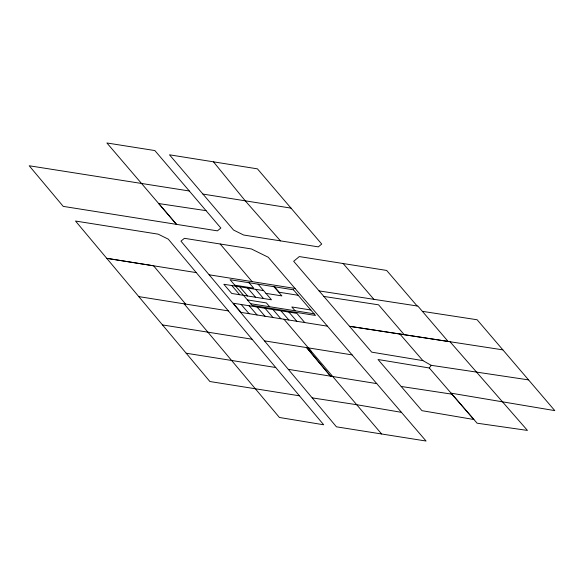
<?xml version="1.0" encoding="UTF-8"?>
<svg xmlns="http://www.w3.org/2000/svg" width="584" height="584" viewBox="0 0 584 584"><rect width="100%" height="100%" fill="white"/><g stroke="black" fill="none" stroke-linecap="round" stroke-linejoin="round"><path stroke-width="0.88" d="M429.276 367.978L473.916 419.516L421.976 410.676L378.016 359.503L429.276 367.978L431.204 365.314L528.542 379.885L554.8 410.625L451.089 393.163L477.099 423.196L527.447 430.423L450.023 341.735M206.072 210.663L158.709 203.546L176.492 224.358L106.894 142.97L154.855 150.562L220.854 228.037L217.416 230.855L63.211 206.378L29.2 165.761L189.289 190.983M401.201 386.469L451.979 394.171M323.843 296.438L378.585 304.826L404.208 334.683L448.118 341.443L417.889 306.089L319.09 290.905M404.208 334.683L349.495 326.288L502.868 349.86M291.007 208.123L202.94 194.078L169.491 154.811L257.434 168.849L321.726 244.054L318.309 246.871L243.637 235.023L233.549 230.045L202.94 194.078M422.385 311.345L477.128 319.755L528.542 379.885M312.184 397.865L336.435 426.824L426.072 441.029L268.253 257.259L251.397 248.952L184.398 238.316L180.96 241.134L312.184 397.865L356.335 404.654L401.434 412.333M184.121 303.833L279.407 417.472L323.689 424.78L196.282 272.611L106.726 258.325L153.577 265.793L185.632 304.074M209.145 274.794L295.059 288.459M234.768 285.174L253.741 288.197L249.054 282.736M298.161 295.278L279.188 292.255L274.502 286.788M263.588 290.591L223.825 284.262L231.724 293.46L271.48 299.789L258.077 284.174M265.968 293.372L281.875 295.906L273.976 286.707M247.404 299.899L266.377 302.921L269.655 306.731M310.798 309.994L291.825 306.972L295.095 310.783M250.675 303.709L314.075 313.805M240.572 312.338L327.442 326.171M196.282 272.611L168.294 239.17L158.206 234.162L75.511 221.037L138.788 296.606L228.337 310.892M264.464 340.852L352.101 354.889M138.788 296.606L162.491 324.923L252.04 339.209M186.186 353.225L275.736 367.504M299.431 395.799L209.882 381.52L162.491 324.923M288.313 369.351L376.768 383.615M330.537 376.147L306.666 347.611L330.537 376.147L332.442 376.461M431.204 365.314L422.911 360.627L371.694 352.145L293.672 261.289L299.315 256.573L386.666 270.443L417.137 305.972M309.9 351.502L311.535 351.772L308.25 347.867M280.466 240.871L245.484 201.108L213.467 161.826M399.879 334.033L422.911 360.627M381.615 433.978L284.007 319.258M343.158 263.537L373.862 299.315M304.76 322.558L296.862 313.36L233.242 303.227L241.141 312.425M288.912 312.097L296.803 321.295M280.955 310.827L288.854 320.025M255.631 289.328L263.53 298.526M273.005 309.564L280.904 318.762M247.682 288.058L255.58 297.256M265.056 308.294L272.947 317.492M239.732 286.795L247.623 295.993M257.099 307.031L264.997 316.229M231.775 285.525L239.674 294.723M249.149 305.761L257.048 314.958M241.199 304.498L249.091 313.696M220.183 244.002L252.113 281.627M293.475 289.81L230.081 279.714L252.091 305.359L315.491 315.455L293.475 289.81"/></g></svg>
